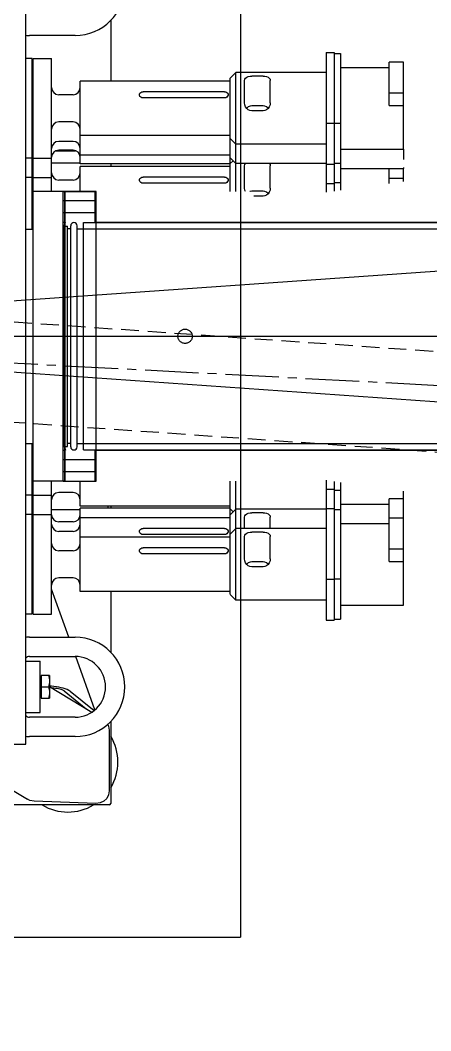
# Model space of a CAD drawing. Extents: x -50 to 48714, y -13211 to 6743.
# Drawn here: x 17362 to 17649, y -485 to 221 of the extents above; entities that cross this region are included whole.
import ezdxf

# ---------------------------------------------------------------- set-up
doc = ezdxf.new("R2010")
doc.units = 0
doc.header["$LTSCALE"] = 50
for name, pattern in [('UE46_01$0$GESTRICHELT2', [0.375, 0.25, -0.125]), ('UE46_01$0$MITTE2', [1.125, 0.75, -0.125, 0.125, -0.125]), ('UE46_HMI$0$DASH_CENTER', [36, 24, -3, 6, -3]), ('UE46_HMI$0$PHANTOM', [2.5, 1.25, -0.25, 0.25, -0.25, 0.25, -0.25])]:
    doc.linetypes.add(name, pattern=pattern)
doc.layers.get('0').update_dxf_attribs({"linetype": 'CONTINUOUS'})
for name, color, linetype in [('UE46_01$0$MITTE2', 5, 'UE46_01$0$MITTE2'), ('UE46_01$0$VERDECKT2', 7, 'UE46_01$0$GESTRICHELT2'), ('UE46_HMI$0$1', 7, 'CONTINUOUS'), ('UE46_HMI$0$BETON', 7, 'CONTINUOUS')]:
    doc.layers.add(name, color=color, linetype=linetype)

# ---------------------------------------------------------------- blocks, each defined once
blk = doc.blocks.new('UE46_HMI$0$STRAHLVERZWEIGE')
at = {"layer": 'UE46_HMI$0$1', "color": 7, "linetype": 'CONTINUOUS'}
for p, q in [((393.2, -101.25), (393.2, 101.25)), ((415.2, 101.25), (393.2, 101.25)), ((415.2, 79.5), (415.2, 101.25)), ((415.2, -79.5), (415.2, 79.5)), ((693.2, 79.5), (415.2, 79.5)), ((415.2, -101.25), (415.2, -79.5)), ((415.2, -79.5), (693.2, -79.5)), ((393.2, -101.25), (415.2, -101.25))]:
    blk.add_line(p, q, dxfattribs=at)
at = {"layer": 'UE46_HMI$0$1', "color": 4, "linetype": 'UE46_HMI$0$DASH_CENTER'}
for p, q in [((-0.83, -0.13), (891.25, 62.25)), ((-226.08, 0), (694.2, 0)), ((-0.81, 0.13), (891.25, -62.25))]:
    blk.add_line(p, q, dxfattribs=at)
blk = doc.blocks.new('UE46_HMI$0$SOCKEL__38')
at = {"layer": 'UE46_HMI$0$BETON', "color": 7, "linetype": 'CONTINUOUS'}
for p in [(516.05, 420), (-513.95, -420)]:
    blk.add_line(p, (516.05, -420), dxfattribs=at)
at = {"layer": 'UE46_HMI$0$BETON', "color": 4, "linetype": 'UE46_HMI$0$PHANTOM'}
blk.add_circle((477.4, 0), 5, dxfattribs=at)
blk = doc.blocks.new('UE46_HMI')
at = {"color": 7, "linetype": 'CONTINUOUS'}
for p, q in [((366, -285.07), (366, 284.93)), ((425.35, 220.76), (425.35, 178.27)), ((400.5, 210.18), (368.5, 210.18)), ((576, 198.2), (581.6, 198.2)), ((576, 198.2), (576, 100.57)), ((581.6, 198.2), (581.6, 101.36)), ((370.5, 194.02), (366, 194.02)), ((370.5, 74.93), (370.5, 194.02)), ((371, 194.02), (384, 194.02)), ((371, -194.16), (371, 194.02)), ((384, 101.18), (384, 194.02)), ((581.6, 197.52), (586.1, 197.52)), ((586.1, 197.52), (586.1, 101.99)), ((620.1, 161.25), (620.1, 191.6)), ((630.1, 191.6), (620.1, 191.6)), ((630.1, 130.77), (630.1, 191.6)), ((513, 184.27), (509, 180.27)), ((576, 184.27), (513, 184.27)), ((513, 101.18), (513, 184.27)), ((586.1, 187.77), (620.1, 187.77)), ((509, 178.27), (404, 178.27)), ((404, 120.54), (404, 178.27)), ((509, 101.18), (509, 180.27)), ((519, 178.73), (519.19, 179.62)), ((519, 163.14), (519, 178.73)), ((519.19, 179.62), (519.74, 180.4)), ((519.74, 180.4), (520.57, 181)), ((520.57, 181), (521.62, 181.43)), ((521.62, 181.43), (522.81, 181.67)), ((522.81, 181.67), (524, 181.75)), ((532, 181.75), (524, 181.75)), ((532, 181.75), (533.22, 181.67)), ((533.22, 181.67), (534.4, 181.42)), ((534.4, 181.42), (535.43, 181)), ((535.43, 181), (536.26, 180.4)), ((536.26, 180.4), (536.81, 179.62)), ((536.81, 179.62), (537, 178.73)), ((537, 163.14), (537, 178.73)), ((445.54, 169.14), (445.83, 169.83)), ((445.83, 169.83), (446.39, 170.38)), ((446.39, 170.38), (447.15, 170.73)), ((447.15, 170.73), (448, 170.85)), ((505, 170.85), (448, 170.85)), ((505, 170.85), (505.85, 170.73)), ((505.85, 170.73), (506.6, 170.38)), ((506.6, 170.38), (507.16, 169.84)), ((507.16, 169.84), (507.46, 169.15)), ((630.1, 169.95), (620.1, 169.95)), ((399, 168.77), (389, 168.77)), ((445.5, 168.77), (445.54, 169.14)), ((445.54, 168.38), (445.5, 168.77)), ((445.84, 167.66), (445.54, 168.38)), ((446.4, 167.06), (445.84, 167.66)), ((447.15, 166.66), (446.4, 167.06)), ((448, 166.52), (447.15, 166.66)), ((505, 166.52), (448, 166.52)), ((505.85, 166.66), (505, 166.52)), ((506.61, 167.07), (505.85, 166.66)), ((507.17, 167.67), (506.61, 167.07)), ((507.46, 168.4), (507.17, 167.67)), ((507.46, 169.15), (507.5, 168.77)), ((507.5, 168.77), (507.46, 168.4)), ((519.19, 161.67), (519, 163.14)), ((537, 163.14), (536.81, 161.67)), ((371, 162.45), (370.5, 162.45)), ((371, 156.1), (370.5, 156.1)), ((519.74, 160.28), (519.19, 161.67)), ((520.57, 159.11), (519.74, 160.28)), ((520.57, 159.43), (520.46, 159.27)), ((521.62, 160.32), (520.57, 159.43)), ((521.6, 158.23), (520.57, 159.11)), ((522.78, 157.68), (521.6, 158.23)), ((522.81, 160.87), (521.62, 160.32)), ((524, 157.5), (522.78, 157.68)), ((524, 161.04), (522.81, 160.87)), ((532, 161.04), (524, 161.04)), ((532, 157.5), (524, 157.5)), ((533.22, 160.86), (532, 161.04)), ((533.19, 157.68), (532, 157.5)), ((534.38, 158.22), (533.19, 157.68)), ((534.4, 160.31), (533.22, 160.86)), ((535.43, 159.11), (534.38, 158.22)), ((535.43, 159.43), (534.4, 160.31)), ((536.26, 160.28), (535.43, 159.11)), ((535.54, 159.27), (535.43, 159.43)), ((536.81, 161.67), (536.26, 160.28)), ((620.1, 161.25), (630.1, 161.25)), ((371, 148.84), (370.5, 148.84)), ((399, 149.77), (389, 149.77)), ((576, 148.84), (581.6, 148.84)), ((581.6, 149.02), (586.1, 149.02)), ((371, 142.49), (370.5, 142.49)), ((371, 136.36), (370.5, 136.36)), ((399, 136.16), (389, 136.16)), ((509, 140.27), (404, 140.27)), ((513, 134.27), (509, 138.27)), ((576, 134.27), (513, 134.27)), ((370.5, 129.68), (371, 129.68)), ((387.26, 129.68), (400.74, 129.68)), ((399, 130.04), (389, 130.04)), ((586.1, 130.77), (630.1, 130.77)), ((630.1, 130.77), (630.1, 123.58)), ((370.5, 124.52), (366, 124.52)), ((370.74, 125.43), (370.5, 125.85)), ((370.5, 125.01), (370.74, 125.43)), ((370.5, 121.18), (371, 121.18)), ((371, 124.52), (384, 124.52)), ((384, 121.18), (404, 121.18)), ((509, 126.66), (404, 126.66)), ((509, 120.54), (404, 120.54)), ((425.35, 120.54), (425.35, 118.67)), ((513, 120.66), (509, 124.66)), ((511, 122.67), (509, 120.67)), ((576, 120.66), (513, 120.66)), ((519.19, 120.02), (519.64, 120.66)), ((536.35, 120.66), (536.81, 120.02)), ((576, 120.34), (581.6, 120.34)), ((581.6, 121.02), (586.1, 121.02)), ((404, 101.18), (404, 118.67)), ((509, 118.67), (404, 118.67)), ((519, 119.12), (519.19, 120.02)), ((519, 103.54), (519, 119.12)), ((536.81, 120.02), (537, 119.12)), ((537, 103.54), (537, 119.12)), ((586.1, 117.16), (630.1, 117.16)), ((620.1, 106.77), (620.1, 117.16)), ((630.1, 118), (630.1, 117.17)), ((630.1, 108.18), (630.1, 117.16)), ((370.5, 110.91), (366, 110.91)), ((371, 110.91), (384, 110.91)), ((399, 109.17), (389, 109.17)), ((445.5, 109.17), (445.54, 109.53)), ((445.54, 108.78), (445.5, 109.17)), ((445.54, 109.53), (445.83, 110.23)), ((445.84, 108.06), (445.54, 108.78)), ((445.83, 110.23), (446.39, 110.78)), ((446.4, 107.46), (445.84, 108.06)), ((446.39, 110.78), (447.15, 111.13)), ((447.15, 107.06), (446.4, 107.46)), ((447.15, 111.13), (448, 111.25)), ((448, 106.92), (447.15, 107.06)), ((505, 111.25), (448, 111.25)), ((505, 106.92), (448, 106.92)), ((505, 111.25), (505.85, 111.13)), ((505.85, 107.06), (505, 106.92)), ((505.85, 111.13), (506.6, 110.78)), ((506.61, 107.46), (505.85, 107.06)), ((506.6, 110.78), (507.16, 110.23)), ((507.17, 108.07), (506.61, 107.46)), ((507.16, 110.23), (507.46, 109.55)), ((507.46, 108.8), (507.17, 108.07)), ((507.46, 109.55), (507.5, 109.17)), ((507.5, 109.17), (507.46, 108.8)), ((576, 106.73), (581.6, 106.73)), ((581.6, 107.42), (586.1, 107.42)), ((630.1, 110.34), (620.1, 110.34)), ((370.5, 102.93), (371, 102.93)), ((371, 102.84), (370.5, 102.84)), ((393.2, 101.18), (371, 101.18)), ((393.2, 101.18), (393.2, -101.32)), ((519.19, 102.06), (519, 103.54)), ((519.54, 101.18), (519.19, 102.06)), ((522.81, 101.26), (522.63, 101.18)), ((524, 101.44), (522.81, 101.26)), ((532, 101.44), (524, 101.44)), ((533.22, 101.26), (532, 101.44)), ((534.4, 100.71), (533.22, 101.26)), ((535.43, 99.51), (534.38, 98.62)), ((535.43, 99.83), (534.4, 100.71)), ((536.26, 100.68), (535.43, 99.51)), ((535.54, 99.67), (535.43, 99.83)), ((536.81, 102.07), (536.26, 100.68)), ((537, 103.54), (536.81, 102.07)), ((371, 96.49), (370.5, 96.49)), ((532, 97.9), (525.4, 97.9)), ((533.19, 98.07), (532, 97.9)), ((534.38, 98.62), (533.19, 98.07)), ((366, 74.93), (371, 74.93)), ((366, -75.07), (371, -75.07)), ((370.5, -194.16), (370.5, -75.07)), ((371, -96.57), (370.5, -96.57)), ((371, -102.92), (370.5, -102.92)), ((371, -103.07), (370.5, -103.07)), ((393.2, -101.32), (371, -101.32)), ((384, -194.16), (384, -101.32)), ((404, -118.75), (404, -101.32)), ((509, -180.4), (509, -101.32)), ((513, -184.41), (513, -101.32)), ((576, -100.71), (576, -198.34)), ((581.6, -101.5), (581.6, -198.34)), ((586.1, -102.13), (586.1, -197.65)), ((370.5, -111.14), (366, -111.14)), ((371, -111.14), (384, -111.14)), ((399, -109.25), (389, -109.25)), ((576, -106.96), (581.6, -106.96)), ((581.6, -107.64), (586.1, -107.64)), ((630.1, -187.9), (630.1, -108.32)), ((509, -118.75), (404, -118.75)), ((423.65, -120.27), (423.65, -118.75)), ((425.35, -118.75), (425.35, -120.27)), ((586.1, -117.39), (620.1, -117.39)), ((630.1, -113.56), (620.1, -113.56)), ((620.1, -157.42), (620.1, -113.56)), ((370.5, -124.66), (366, -124.66)), ((371, -121.32), (370.5, -121.32)), ((371, -124.66), (384, -124.66)), ((404, -121.32), (384, -121.32)), ((404, -178.41), (404, -120.27)), ((509, -120.27), (404, -120.27)), ((509, -126.89), (404, -126.89)), ((511.07, -122.82), (509, -120.75)), ((513, -120.89), (509, -124.89)), ((576, -120.89), (513, -120.89)), ((519, -126.43), (519.19, -125.54)), ((519, -134.41), (519, -126.43)), ((519.19, -125.54), (519.74, -124.76)), ((519.74, -124.76), (520.57, -124.16)), ((520.57, -124.16), (521.62, -123.73)), ((521.62, -123.73), (522.81, -123.48)), ((522.81, -123.48), (524, -123.41)), ((532, -123.41), (524, -123.41)), ((532, -123.41), (533.22, -123.49)), ((533.22, -123.49), (534.4, -123.74)), ((534.4, -123.74), (535.43, -124.16)), ((535.43, -124.16), (536.26, -124.76)), ((536.26, -124.76), (536.81, -125.53)), ((536.81, -125.53), (537, -126.43)), ((537, -134.41), (537, -126.43)), ((576, -120.47), (581.6, -120.47)), ((581.6, -121.16), (586.1, -121.16)), ((630.1, -127.08), (620.1, -127.08)), ((371, -129.82), (370.5, -129.82)), ((399, -129.77), (389, -129.77)), ((586.1, -130.91), (620.1, -130.91)), ((371, -136.1), (370.5, -136.1)), ((399, -136.39), (389, -136.39)), ((509, -140.41), (404, -140.41)), ((445.5, -136.39), (445.54, -136.02)), ((445.54, -136.77), (445.5, -136.39)), ((445.54, -136.02), (445.83, -135.33)), ((445.84, -137.49), (445.54, -136.77)), ((445.83, -135.33), (446.39, -134.78)), ((446.4, -138.1), (445.84, -137.49)), ((446.39, -134.78), (447.15, -134.43)), ((447.15, -138.5), (446.4, -138.1)), ((447.15, -134.43), (448, -134.31)), ((448, -138.64), (447.15, -138.5)), ((505, -134.31), (448, -134.31)), ((505, -138.64), (448, -138.64)), ((505, -134.31), (505.85, -134.42)), ((505.85, -138.5), (505, -138.64)), ((505.85, -134.42), (506.6, -134.78)), ((506.61, -138.09), (505.85, -138.5)), ((506.6, -134.78), (507.16, -135.32)), ((507.17, -137.49), (506.61, -138.09)), ((507.16, -135.32), (507.46, -136.01)), ((507.46, -136.76), (507.17, -137.49)), ((507.46, -136.01), (507.5, -136.39)), ((507.5, -136.39), (507.46, -136.76)), ((513, -134.41), (509, -138.41)), ((576, -134.41), (513, -134.41)), ((519, -139.95), (519.19, -139.06)), ((519, -155.54), (519, -139.95)), ((519.19, -139.06), (519.74, -138.28)), ((519.74, -138.28), (520.57, -137.68)), ((520.57, -137.68), (521.62, -137.25)), ((521.62, -137.25), (522.81, -137)), ((522.81, -137), (524, -136.93)), ((532, -136.93), (524, -136.93)), ((532, -136.93), (533.22, -137)), ((533.22, -137), (534.4, -137.25)), ((534.4, -137.25), (535.43, -137.68)), ((535.43, -137.68), (536.26, -138.28)), ((536.26, -138.28), (536.81, -139.05)), ((536.81, -139.05), (537, -139.95)), ((537, -155.54), (537, -139.95)), ((371, -142.45), (370.5, -142.45)), ((371, -142.71), (370.5, -142.71)), ((445.83, -148.85), (446.39, -148.3)), ((446.39, -148.3), (447.15, -147.94)), ((447.15, -147.94), (448, -147.82)), ((505, -147.82), (448, -147.82)), ((505, -147.82), (505.85, -147.94)), ((505.85, -147.94), (506.6, -148.29)), ((506.6, -148.29), (507.16, -148.84)), ((371, -149.06), (370.5, -149.06)), ((399, -149.91), (389, -149.91)), ((445.5, -149.91), (445.54, -149.54)), ((445.54, -150.29), (445.5, -149.91)), ((445.54, -149.54), (445.83, -148.85)), ((445.84, -151.01), (445.54, -150.29)), ((446.4, -151.62), (445.84, -151.01)), ((447.15, -152.02), (446.4, -151.62)), ((448, -152.15), (447.15, -152.02)), ((505, -152.15), (448, -152.15)), ((505.85, -152.01), (505, -152.15)), ((506.61, -151.61), (505.85, -152.01)), ((507.17, -151.01), (506.61, -151.61)), ((507.16, -148.84), (507.46, -149.53)), ((507.46, -150.28), (507.17, -151.01)), ((507.46, -149.53), (507.5, -149.91)), ((507.5, -149.91), (507.46, -150.28)), ((630.1, -148.73), (620.1, -148.73)), ((371, -156.23), (370.5, -156.23)), ((519.19, -157.01), (519, -155.54)), ((519.74, -158.4), (519.19, -157.01)), ((520.57, -159.56), (519.74, -158.4)), ((520.57, -159.25), (520.46, -159.41)), ((521.62, -158.36), (520.57, -159.25)), ((521.6, -160.44), (520.57, -159.56)), ((522.78, -160.99), (521.6, -160.44)), ((522.81, -157.81), (521.62, -158.36)), ((524, -161.17), (522.78, -160.99)), ((524, -157.64), (522.81, -157.81)), ((532, -157.64), (524, -157.64)), ((532, -161.17), (524, -161.17)), ((533.22, -157.82), (532, -157.64)), ((533.19, -161), (532, -161.17)), ((534.38, -160.46), (533.19, -161)), ((534.4, -158.37), (533.22, -157.82)), ((535.43, -159.56), (534.38, -160.46)), ((535.43, -159.25), (534.4, -158.37)), ((536.26, -158.39), (535.43, -159.56)), ((535.54, -159.41), (535.43, -159.25)), ((536.81, -157), (536.26, -158.39)), ((537, -155.54), (536.81, -157)), ((620.1, -157.42), (630.1, -157.42)), ((371, -162.58), (370.5, -162.58)), ((399, -168.91), (389, -168.91)), ((576, -169.84), (581.6, -169.84)), ((581.6, -169.65), (586.1, -169.65)), ((396.06, -210.32), (384, -176.7)), ((509, -178.41), (404, -178.41)), ((425.35, -178.41), (425.35, -220.9)), ((513, -184.41), (509, -180.41)), ((576, -184.41), (513, -184.41)), ((586.1, -187.91), (630.1, -187.91)), ((370.5, -194.16), (366, -194.16)), ((371, -194.16), (384, -194.16)), ((581.6, -197.65), (586.1, -197.65)), ((576, -198.34), (581.6, -198.34)), ((368.5, -210.32), (400.5, -210.32)), ((368.5, -223.82), (400.5, -223.82)), ((414.29, -261.16), (400.91, -223.85)), ((366, -227.07), (376, -227.07)), ((376, -263.07), (376, -227.07)), ((376, -237.75), (376.6, -237.75)), ((382.58, -237.07), (376.6, -237.07)), ((376.6, -237.07), (376.6, -253.07)), ((381.87, -237.07), (382.18, -238.11)), ((382.18, -238.11), (382.4, -239.11)), ((382.4, -239.11), (382.53, -240.09)), ((382.53, -240.09), (382.58, -241.07)), ((382.58, -237.07), (382.58, -253.07)), ((376.6, -245.07), (381.87, -245.07)), ((382.18, -244.03), (381.87, -245.07)), ((381.87, -245.07), (382.18, -246.11)), ((382.4, -243.03), (382.18, -244.03)), ((382.18, -246.11), (382.4, -247.11)), ((382.53, -242.05), (382.4, -243.03)), ((382.4, -247.11), (382.53, -248.09)), ((382.58, -241.07), (382.53, -242.05)), ((383.88, -244.69), (382.58, -244.63)), ((382.58, -244.85), (412.16, -262.75)), ((385.63, -244.81), (383.88, -244.69)), ((385.53, -246.02), (384.43, -245.97)), ((386.68, -246.11), (385.53, -246.02)), ((387.37, -245.03), (385.63, -244.81)), ((387.79, -246.25), (386.68, -246.11)), ((389.05, -245.3), (387.37, -245.03)), ((388.83, -246.45), (387.79, -246.25)), ((389.8, -246.67), (388.83, -246.45)), ((390.65, -245.64), (389.05, -245.3)), ((390.7, -246.93), (389.8, -246.67)), ((392.16, -246.03), (390.65, -245.64)), ((391.51, -247.23), (390.7, -246.93)), ((393.57, -246.46), (392.16, -246.03)), ((394.86, -246.96), (393.57, -246.46)), ((396.01, -247.5), (394.86, -246.96)), ((376, -252.38), (376.6, -252.38)), ((376.6, -253.07), (382.58, -253.07)), ((382.18, -252.03), (381.87, -253.07)), ((382.4, -251.03), (382.18, -252.03)), ((382.53, -250.05), (382.4, -251.03)), ((382.53, -248.09), (382.58, -249.07)), ((382.58, -249.07), (382.53, -250.05)), ((392.22, -247.56), (391.51, -247.23)), ((392.78, -247.92), (392.22, -247.56)), ((392.78, -247.92), (408.17, -260.34)), ((396.94, -248.11), (396.01, -247.5)), ((396.94, -248.11), (413.74, -261.67)), ((366, -263.07), (376, -263.07)), ((400.5, -266.32), (368.5, -266.32)), ((423.27, -271.32), (423.91, -272.59)), ((423.91, -272.59), (424.35, -275.37)), ((424.35, -275.37), (424.35, -317.83)), ((425.35, -269.24), (425.35, -326.59)), ((400.5, -279.82), (368.5, -279.82)), ((-364, -285.07), (366, -285.07)), ((342.25, -308.58), (367.08, -323.61)), ((424.35, -317.83), (423.9, -320.61)), ((368.86, -324.45), (367.07, -323.61)), ((371.74, -325.01), (368.86, -324.45)), ((422.6, -323.08), (420.57, -325.02)), ((423.9, -320.61), (422.6, -323.08)), ((424.35, -327.59), (203.65, -327.59)), ((415.06, -326.59), (371.74, -325.01)), ((417.98, -326.23), (415.06, -326.59)), ((420.57, -325.02), (417.98, -326.23))]:
    blk.add_line(p, q, dxfattribs=at)
for centre, radius, start, end in [((400.5, 244.93), 34.75, 270, 90), ((368.5, 226.93), 16.75, 261.40482, 270), ((389, 173.77), 5, 180, 270), ((399, 173.77), 5, 270, 360), ((389, 144.77), 5, 90, 180), ((399, 144.77), 5, 360, 90), ((389, 131.16), 5, 90, 180), ((399, 131.16), 5, 360, 90), ((389, 125.04), 5, 90, 180), ((399, 125.04), 5, 360, 90), ((389, 114.17), 5, 180, 270), ((399, 114.17), 5, 270, 360), ((389, -114.25), 5, 90, 180), ((399, -114.25), 5, 360, 90), ((389, -124.77), 5, 180, 270), ((399, -124.77), 5, 270, 360), ((389, -131.39), 5, 180, 270), ((399, -131.39), 5, 270, 360), ((389, -144.91), 5, 180, 270), ((399, -144.91), 5, 270, 360), ((389, -173.91), 5, 90, 180), ((399, -173.91), 5, 360, 90), ((368.5, -227.07), 16.75, 90, 98.59518), ((400.5, -245.07), 34.75, 270, 90), ((368.5, -227.07), 3.25, 90, 140.86375), ((400.5, -245.07), 21.25, 270, 90), ((368.5, -263.07), 3.25, 219.13625, 270), ((368.5, -263.07), 16.75, 261.40482, 270), ((395.35, -297.59), 35, 329.05906, 30.94094), ((395.35, -297.59), 35, 239.09359, 300.90641), ((424.35, -326.59), 1, 270, 360)]:
    blk.add_arc(centre, radius, start, end, dxfattribs=at)
for name in ['UE46_HMI$0$SOCKEL__38', 'UE46_HMI$0$STRAHLVERZWEIGE']:
    blk.add_blockref(name, (0, -0.07))
blk = doc.blocks.new('UE46_01')
at = {"color": 7, "linetype": 'CONTINUOUS'}
for p, q in [((17392.2, 101.25), (17414.4, 101.25)), ((17392.2, 86.35), (17392.2, 101.25)), ((17414.4, 86.35), (17414.4, 101.25)), ((17414.4, 94.7), (17392.2, 94.7)), ((17392.2, -94.65), (17392.2, 86.3)), ((17414.4, 86.3), (17392.2, 86.3)), ((17414.4, 79.5), (17414.4, 86.3)), ((17392.2, 79.65), (17393.76, 79.65)), ((17392.8, 77), (17393.76, 79.65)), ((17406.4, 79.5), (17683.7, 79.5)), ((17406.4, -79.5), (17406.4, 79.5)), ((17392.8, -77), (17392.8, 77)), ((17392.8, 77), (17395.2, 77)), ((17395.2, -77), (17395.2, 77)), ((17397.4, 75), (17395.2, 75)), ((17397.4, -77.25), (17397.4, 77.25)), ((17401.9, -77.25), (17401.9, 77.25)), ((17401.9, 75), (17677.2, 75)), ((17392.8, -77), (17393.76, -79.65)), ((17392.8, -77), (17395.2, -77)), ((17397.4, -75), (17395.2, -75)), ((17401.9, -75), (17677.2, -75)), ((17392.2, -79.65), (17393.76, -79.65)), ((17406.4, -79.5), (17683.7, -79.5)), ((17414.4, -94.65), (17414.4, -79.5)), ((17414.4, -86.3), (17392.2, -86.3)), ((17414.4, -94.7), (17392.2, -94.7)), ((17392.2, -101.25), (17392.2, -94.7)), ((17414.4, -101.25), (17414.4, -94.7)), ((17392.2, -101.25), (17414.4, -101.25))]:
    blk.add_line(p, q, dxfattribs=at)
for centre, start, end in [((17399.65, 77.25), 0, 180), ((17399.65, -77.25), 180, 0)]:
    blk.add_arc(centre, 2.25, start, end, dxfattribs=at)
at = {"layer": 'UE46_01$0$MITTE2'}
blk.add_line((17000, 0), (24240.06, -379.44), dxfattribs=at)
at = {"layer": 'UE46_01$0$VERDECKT2'}
for p, q in [((17002.44, 34.91), (25980.52, -592.89)), ((16997.56, -34.91), (25975.63, -662.72))]:
    blk.add_line(p, q, dxfattribs=at)

msp = doc.modelspace()

# ---------------------------------------------------------------- block references
for name, p in [('UE46_HMI', (17000, 0)), ('UE46_01', (0, 0))]:
    msp.add_blockref(name, p)

doc.saveas('drawing.dxf')
